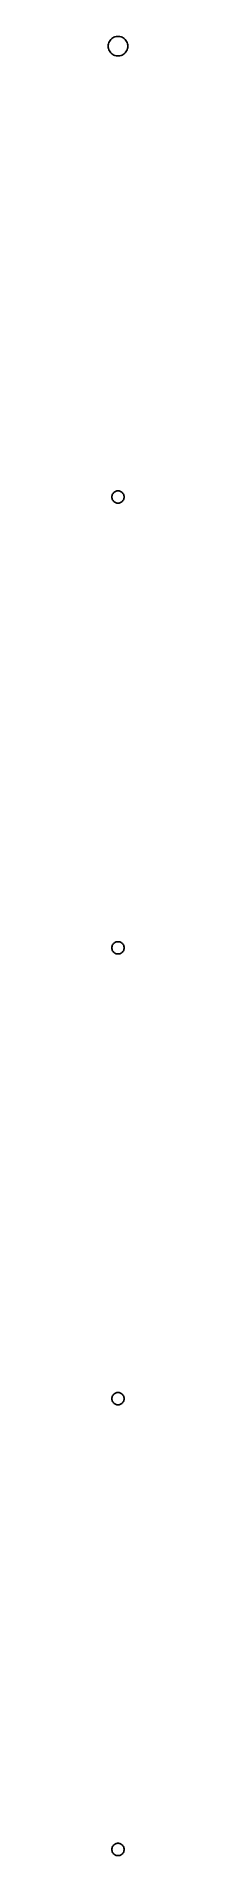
# Model space of a CAD drawing. Header units: metres. Extents: x -2 to 2, y -1 to 442.
import ezdxf

# ---------------------------------------------------------------- set-up
doc = ezdxf.new("R2010")
doc.units = ezdxf.units.M

msp = doc.modelspace()

# ---------------------------------------------------------------- linework, layer by layer
for p, q in [((-2.38, 440.3), (-2.4, 440)), ((-2.4, 440), (-2.38, 439.7)), ((-2.32, 440.6), (-2.38, 440.3)), ((-2.38, 439.7), (-2.32, 439.4)), ((-2.23, 440.88), (-2.32, 440.6)), ((-2.1, 441.16), (-2.23, 440.88)), ((-1.94, 441.41), (-2.1, 441.16)), ((-1.75, 441.64), (-1.94, 441.41)), ((-1.53, 441.85), (-1.75, 441.64)), ((-1.29, 442.03), (-1.53, 441.85)), ((-1.02, 442.17), (-1.29, 442.03)), ((-0.74, 442.28), (-1.02, 442.17)), ((-0.45, 442.36), (-0.74, 442.28)), ((-0.15, 442.39), (-0.45, 442.36)), ((0.15, 442.39), (-0.15, 442.39)), ((0.45, 442.36), (0.15, 442.39)), ((0.74, 442.28), (0.45, 442.36)), ((1.02, 442.17), (0.74, 442.28)), ((1.29, 442.03), (1.02, 442.17)), ((1.53, 441.85), (1.29, 442.03)), ((1.75, 441.64), (1.53, 441.85)), ((1.94, 441.41), (1.75, 441.64)), ((2.1, 441.16), (1.94, 441.41)), ((2.23, 440.88), (2.1, 441.16)), ((2.32, 440.6), (2.23, 440.88)), ((2.38, 440.3), (2.32, 440.6)), ((2.32, 439.4), (2.38, 439.7)), ((2.4, 440), (2.38, 440.3)), ((2.38, 439.7), (2.4, 440)), ((-2.32, 439.4), (-2.23, 439.12)), ((-2.23, 439.12), (-2.1, 438.84)), ((-2.1, 438.84), (-1.94, 438.59)), ((-1.94, 438.59), (-1.75, 438.36)), ((-1.75, 438.36), (-1.53, 438.15)), ((-1.53, 438.15), (-1.29, 437.97)), ((-1.29, 437.97), (-1.02, 437.83)), ((-1.02, 437.83), (-0.74, 437.72)), ((-0.74, 437.72), (-0.45, 437.64)), ((-0.45, 437.64), (-0.15, 437.61)), ((-0.15, 437.61), (0.15, 437.61)), ((0.15, 437.61), (0.45, 437.64)), ((0.45, 437.64), (0.74, 437.72)), ((0.74, 437.72), (1.02, 437.83)), ((1.02, 437.83), (1.29, 437.97)), ((1.29, 437.97), (1.53, 438.15)), ((1.53, 438.15), (1.75, 438.36)), ((1.75, 438.36), (1.94, 438.59)), ((1.94, 438.59), (2.1, 438.84)), ((2.1, 438.84), (2.23, 439.12)), ((2.23, 439.12), (2.32, 439.4)), ((-1.49, 330.19), (-1.5, 330)), ((-1.5, 330), (-1.49, 329.81)), ((-1.45, 330.37), (-1.49, 330.19)), ((-1.49, 329.81), (-1.45, 329.63)), ((-1.39, 330.55), (-1.45, 330.37)), ((-1.45, 329.63), (-1.39, 329.45)), ((-1.31, 330.72), (-1.39, 330.55)), ((-1.39, 329.45), (-1.31, 329.28)), ((-1.21, 330.88), (-1.31, 330.72)), ((-1.31, 329.28), (-1.21, 329.12)), ((-1.09, 331.03), (-1.21, 330.88)), ((-1.21, 329.12), (-1.09, 328.97)), ((-0.96, 331.16), (-1.09, 331.03)), ((-1.09, 328.97), (-0.96, 328.84)), ((-0.8, 331.27), (-0.96, 331.16)), ((-0.96, 328.84), (-0.8, 328.73)), ((-0.64, 331.36), (-0.8, 331.27)), ((-0.8, 328.73), (-0.64, 328.64)), ((-0.46, 331.43), (-0.64, 331.36)), ((-0.64, 328.64), (-0.46, 328.57)), ((-0.28, 331.47), (-0.46, 331.43)), ((-0.46, 328.57), (-0.28, 328.53)), ((-0.09, 331.5), (-0.28, 331.47)), ((-0.28, 328.53), (-0.09, 328.5)), ((0.09, 331.5), (-0.09, 331.5)), ((-0.09, 328.5), (0.09, 328.5)), ((0.28, 331.47), (0.09, 331.5)), ((0.09, 328.5), (0.28, 328.53)), ((0.46, 331.43), (0.28, 331.47)), ((0.28, 328.53), (0.46, 328.57)), ((0.64, 331.36), (0.46, 331.43)), ((0.46, 328.57), (0.64, 328.64)), ((0.8, 331.27), (0.64, 331.36)), ((0.64, 328.64), (0.8, 328.73)), ((0.96, 331.16), (0.8, 331.27)), ((0.8, 328.73), (0.96, 328.84)), ((1.09, 331.03), (0.96, 331.16)), ((0.96, 328.84), (1.09, 328.97)), ((1.21, 330.88), (1.09, 331.03)), ((1.09, 328.97), (1.21, 329.12)), ((1.31, 330.72), (1.21, 330.88)), ((1.21, 329.12), (1.31, 329.28)), ((1.39, 330.55), (1.31, 330.72)), ((1.31, 329.28), (1.39, 329.45)), ((1.45, 330.37), (1.39, 330.55)), ((1.39, 329.45), (1.45, 329.63)), ((1.49, 330.19), (1.45, 330.37)), ((1.45, 329.63), (1.49, 329.81)), ((1.5, 330), (1.49, 330.19)), ((1.49, 329.81), (1.5, 330)), ((-1.49, 220.19), (-1.5, 220)), ((-1.5, 220), (-1.49, 219.81)), ((-1.45, 220.37), (-1.49, 220.19)), ((-1.49, 219.81), (-1.45, 219.63)), ((-1.39, 220.55), (-1.45, 220.37)), ((-1.45, 219.63), (-1.39, 219.45)), ((-1.31, 220.72), (-1.39, 220.55)), ((-1.39, 219.45), (-1.31, 219.28)), ((-1.21, 220.88), (-1.31, 220.72)), ((-1.31, 219.28), (-1.21, 219.12)), ((-1.09, 221.03), (-1.21, 220.88)), ((-1.21, 219.12), (-1.09, 218.97)), ((-0.96, 221.16), (-1.09, 221.03)), ((-1.09, 218.97), (-0.96, 218.84)), ((-0.8, 221.27), (-0.96, 221.16)), ((-0.96, 218.84), (-0.8, 218.73)), ((-0.64, 221.36), (-0.8, 221.27)), ((-0.8, 218.73), (-0.64, 218.64)), ((-0.46, 221.43), (-0.64, 221.36)), ((-0.64, 218.64), (-0.46, 218.57)), ((-0.28, 221.47), (-0.46, 221.43)), ((-0.46, 218.57), (-0.28, 218.53)), ((-0.09, 221.5), (-0.28, 221.47)), ((-0.28, 218.53), (-0.09, 218.5)), ((0.09, 221.5), (-0.09, 221.5)), ((-0.09, 218.5), (0.09, 218.5)), ((0.28, 221.47), (0.09, 221.5)), ((0.09, 218.5), (0.28, 218.53)), ((0.46, 221.43), (0.28, 221.47)), ((0.28, 218.53), (0.46, 218.57)), ((0.64, 221.36), (0.46, 221.43)), ((0.46, 218.57), (0.64, 218.64)), ((0.8, 221.27), (0.64, 221.36)), ((0.64, 218.64), (0.8, 218.73)), ((0.96, 221.16), (0.8, 221.27)), ((0.8, 218.73), (0.96, 218.84)), ((1.09, 221.03), (0.96, 221.16)), ((0.96, 218.84), (1.09, 218.97)), ((1.21, 220.88), (1.09, 221.03)), ((1.09, 218.97), (1.21, 219.12)), ((1.31, 220.72), (1.21, 220.88)), ((1.21, 219.12), (1.31, 219.28)), ((1.39, 220.55), (1.31, 220.72)), ((1.31, 219.28), (1.39, 219.45)), ((1.45, 220.37), (1.39, 220.55)), ((1.39, 219.45), (1.45, 219.63)), ((1.49, 220.19), (1.45, 220.37)), ((1.45, 219.63), (1.49, 219.81)), ((1.5, 220), (1.49, 220.19)), ((1.49, 219.81), (1.5, 220)), ((-1.09, 111.03), (-1.21, 110.88)), ((-0.96, 111.16), (-1.09, 111.03)), ((-0.8, 111.27), (-0.96, 111.16)), ((-0.64, 111.36), (-0.8, 111.27)), ((-0.46, 111.43), (-0.64, 111.36)), ((-0.28, 111.47), (-0.46, 111.43)), ((-0.09, 111.5), (-0.28, 111.47)), ((0.09, 111.5), (-0.09, 111.5)), ((0.28, 111.47), (0.09, 111.5)), ((0.46, 111.43), (0.28, 111.47)), ((0.64, 111.36), (0.46, 111.43)), ((0.8, 111.27), (0.64, 111.36)), ((0.96, 111.16), (0.8, 111.27)), ((1.09, 111.03), (0.96, 111.16)), ((1.21, 110.88), (1.09, 111.03)), ((-1.49, 110.19), (-1.5, 110)), ((-1.5, 110), (-1.49, 109.81)), ((-1.45, 110.37), (-1.49, 110.19)), ((-1.49, 109.81), (-1.45, 109.63)), ((-1.39, 110.55), (-1.45, 110.37)), ((-1.45, 109.63), (-1.39, 109.45)), ((-1.31, 110.72), (-1.39, 110.55)), ((-1.39, 109.45), (-1.31, 109.28)), ((-1.21, 110.88), (-1.31, 110.72)), ((-1.31, 109.28), (-1.21, 109.12)), ((-1.21, 109.12), (-1.09, 108.97)), ((-1.09, 108.97), (-0.96, 108.84)), ((-0.96, 108.84), (-0.8, 108.73)), ((-0.8, 108.73), (-0.64, 108.64)), ((-0.64, 108.64), (-0.46, 108.57)), ((-0.46, 108.57), (-0.28, 108.53)), ((-0.28, 108.53), (-0.09, 108.5)), ((-0.09, 108.5), (0.09, 108.5)), ((0.09, 108.5), (0.28, 108.53)), ((0.28, 108.53), (0.46, 108.57)), ((0.46, 108.57), (0.64, 108.64)), ((0.64, 108.64), (0.8, 108.73)), ((0.8, 108.73), (0.96, 108.84)), ((0.96, 108.84), (1.09, 108.97)), ((1.09, 108.97), (1.21, 109.12)), ((1.31, 110.72), (1.21, 110.88)), ((1.21, 109.12), (1.31, 109.28)), ((1.39, 110.55), (1.31, 110.72)), ((1.31, 109.28), (1.39, 109.45)), ((1.45, 110.37), (1.39, 110.55)), ((1.39, 109.45), (1.45, 109.63)), ((1.49, 110.19), (1.45, 110.37)), ((1.45, 109.63), (1.49, 109.81)), ((1.5, 110), (1.49, 110.19)), ((1.49, 109.81), (1.5, 110)), ((-1.49, 0.19), (-1.5, 0)), ((-1.5, 0), (-1.49, -0.19)), ((-1.45, 0.37), (-1.49, 0.19)), ((-1.39, 0.55), (-1.45, 0.37)), ((-1.31, 0.72), (-1.39, 0.55)), ((-1.21, 0.88), (-1.31, 0.72)), ((-1.09, 1.03), (-1.21, 0.88)), ((-0.96, 1.16), (-1.09, 1.03)), ((-0.8, 1.27), (-0.96, 1.16)), ((-0.64, 1.36), (-0.8, 1.27)), ((-0.46, 1.43), (-0.64, 1.36)), ((-0.28, 1.47), (-0.46, 1.43)), ((-0.09, 1.5), (-0.28, 1.47)), ((0.09, 1.5), (-0.09, 1.5)), ((0.28, 1.47), (0.09, 1.5)), ((0.46, 1.43), (0.28, 1.47)), ((0.64, 1.36), (0.46, 1.43)), ((0.8, 1.27), (0.64, 1.36)), ((0.96, 1.16), (0.8, 1.27)), ((1.09, 1.03), (0.96, 1.16)), ((1.21, 0.88), (1.09, 1.03)), ((1.31, 0.72), (1.21, 0.88)), ((1.39, 0.55), (1.31, 0.72)), ((1.45, 0.37), (1.39, 0.55)), ((1.49, 0.19), (1.45, 0.37)), ((1.5, 0), (1.49, 0.19)), ((1.49, -0.19), (1.5, 0)), ((-1.49, -0.19), (-1.45, -0.37)), ((-1.45, -0.37), (-1.39, -0.55)), ((-1.39, -0.55), (-1.31, -0.72)), ((-1.31, -0.72), (-1.21, -0.88)), ((-1.21, -0.88), (-1.09, -1.03)), ((-1.09, -1.03), (-0.96, -1.16)), ((-0.96, -1.16), (-0.8, -1.27)), ((-0.8, -1.27), (-0.64, -1.36)), ((-0.64, -1.36), (-0.46, -1.43)), ((-0.46, -1.43), (-0.28, -1.47)), ((-0.28, -1.47), (-0.09, -1.5)), ((-0.09, -1.5), (0.09, -1.5)), ((0.09, -1.5), (0.28, -1.47)), ((0.28, -1.47), (0.46, -1.43)), ((0.46, -1.43), (0.64, -1.36)), ((0.64, -1.36), (0.8, -1.27)), ((0.8, -1.27), (0.96, -1.16)), ((0.96, -1.16), (1.09, -1.03)), ((1.09, -1.03), (1.21, -0.88)), ((1.21, -0.88), (1.31, -0.72)), ((1.31, -0.72), (1.39, -0.55)), ((1.39, -0.55), (1.45, -0.37)), ((1.45, -0.37), (1.49, -0.19))]:
    msp.add_line(p, q)

doc.saveas('drawing.dxf')
